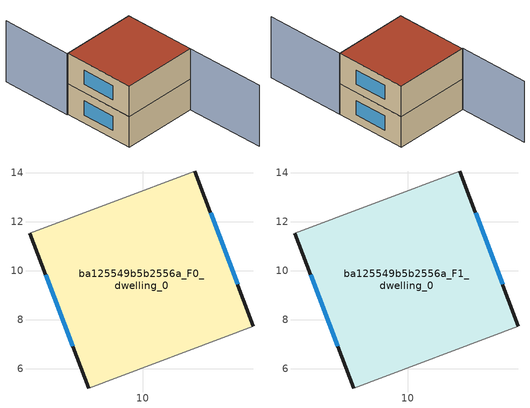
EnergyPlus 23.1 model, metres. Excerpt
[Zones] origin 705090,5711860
ba125549b5b2556a_F0_dwelling_0
 floor ground (EU_floor_Construction): 12.13,14.07 14.52,7.73 7.8,5.21 5.39,11.53 z0
 wall outside (EU_wall_Construction): 14.52,7.73 12.13,14.07 / 5.39,11.53 7.8,5.21 z0:3
 wall adiabatic (EU_wall_Construction): 12.13,14.07 5.39,11.53 / 7.8,5.21 14.52,7.73 z0:3
 window (EU_Window_Construction): 13.88,9.44 12.77,12.35 / 6.04,9.82 7.14,6.92 z0.81:2.19
ba125549b5b2556a_F1_dwelling_0
 floor to ba125549b5b2556a_F0_dwelling_0 (EU_floor_Construction): 12.13,14.07 14.52,7.73 7.8,5.21 5.39,11.53 z3
 wall outside (EU_wall_Construction): 14.52,7.73 12.13,14.07 / 5.39,11.53 7.8,5.21 z3:6
 wall adiabatic (EU_wall_Construction): 12.13,14.07 5.39,11.53 / 7.8,5.21 14.52,7.73 z3:6
 window (EU_Window_Construction): 13.88,9.44 12.77,12.35 / 6.04,9.82 7.14,6.92 z3.81:5.19
 roof outside (EU_roof_Construction): 14.52,7.73 12.13,14.07 5.39,11.53 7.8,5.21 z6
shading: 7.8,5.2 14.52,7.75 / 14.52,7.75 17.19,0.67 / 12.13,14.07 5.36,11.52 / 5.36,11.52 2.98,17.86 z0:6
[Building]
EU S2 Campaign: North Axis=0; Terrain=City; Solar Distribution=FullExterior
[Site:Location]
London: Latitude=51.5; Longitude=-0.5; Time Zone=0; Elevation=25
[SizingPeriod:WeatherFileDays]
AnnualSizingPeriod: Begin Month=1; Begin Day of Month=1; End Month=12; End Day of Month=31; Day of Week for Start Day=Monday; Use Weather File Daylight Saving Period=No; Use Weather File Rain and Snow Indicators=No
[MATERIAL]
EU_InternalMass_Material: Roughness=MediumRough; Thickness=0.1; Conductivity=1; Density=1800; Specific Heat=900; Thermal Absorptance=0.9; Solar Absorptance=0.7; Visible Absorptance=0.7
[MATERIAL:NOMASS] Roughness=MediumRough; Thermal Absorptance=0.9; Solar Absorptance=0.7; Visible Absorptance=0.7
Name | Thermal Resistance
EU_wall_NoMass | 0.727863
EU_roof_NoMass | 0.773354
EU_floor_NoMass | 1.79329
[WINDOWMATERIAL:SIMPLEGLAZINGSYSTEM]
EU_Window_SimpleGlazing: UFactor=2.58614; Solar Heat Gain Coefficient=0.76; Visible Transmittance=0.76
[CONSTRUCTION]
EU_wall_Construction: EU_wall_NoMass
EU_roof_Construction: EU_roof_NoMass
EU_floor_Construction: EU_floor_NoMass
EU_Window_Construction: EU_Window_SimpleGlazing
EU_InternalMass_Construction: EU_InternalMass_Material
[ZONE] Type=1; Multiplier=1; Ceiling Height=autocalculate; Volume=146.176; Floor Area=autocalculate; Part of Total Floor Area=Yes
ba125549b5b2556a_F0_dwelling_0; ba125549b5b2556a_F1_dwelling_0
[INTERNALMASS] Construction=EU_InternalMass_Construction; Surface Area=48.7255
Name | Zone or ZoneList
ba125549b5b2556a_F0_dwelling_0_EU_InternalMass | ba125549b5b2556a_F0_dwelling_0
ba125549b5b2556a_F1_dwelling_0_EU_InternalMass | ba125549b5b2556a_F1_dwelling_0
[OTHEREQUIPMENT] Fuel Type=Electricity; Design Level Calculation Method=Watts/Area; Power per Zone Floor Area=1; Fraction Latent=0; Fraction Radiant=0; Fraction Lost=0; Carbon Dioxide Generation Rate=0; EndUse Subcategory=EU_Step8_InternalGains
Name | Zone or ZoneList or Space or SpaceList | Schedule
EU_Step8_InternalGain_ba125549b5b2556a_F0_dwelling_0_f000 | ba125549b5b2556a_F0_dwelling_0 | EU_Step8_GainSchedule_ba125549b5b2556a_F0_dwelling_0_f000
EU_Step8_InternalGain_ba125549b5b2556a_F1_dwelling_0_f000 | ba125549b5b2556a_F1_dwelling_0 | EU_Step8_GainSchedule_ba125549b5b2556a_F1_dwelling_0_f000
[ZONEVENTILATION:DESIGNFLOWRATE] Schedule=EU_AlwaysOn; Design Flow Rate Calculation Method=AirChanges/Hour; Air Changes per Hour=0.484901; Ventilation Type=Natural; Fan Pressure Rise=0; Fan Total Efficiency=1; Constant Term Coefficient=1; Temperature Term Coefficient=0; Velocity Term Coefficient=0; Velocity Squared Term Coefficient=0; Minimum Indoor Temperature=-100; Maximum Indoor Temperature=100; Delta Temperature=-100; Minimum Outdoor Temperature=-100; Maximum Outdoor Temperature=100; Maximum Wind Speed=40
Name | Zone or ZoneList or Space or SpaceList
EU_ConstantAir_ba125549b5b2556a_F0_dwelling_0 | ba125549b5b2556a_F0_dwelling_0
EU_ConstantAir_ba125549b5b2556a_F1_dwelling_0 | ba125549b5b2556a_F1_dwelling_0
[HVACTEMPLATE:THERMOSTAT] Constant Heating Setpoint=20; Constant Cooling Setpoint=50
EU_HeatOnly_ba125549b5b2556a_F0_dwelling_0; EU_HeatOnly_ba125549b5b2556a_F1_dwelling_0
[HVACTEMPLATE:ZONE:IDEALLOADSAIRSYSTEM] System Availability Schedule=EU_AlwaysOn; Maximum Heating Supply Air Temperature=50; Minimum Cooling Supply Air Temperature=13; Maximum Heating Supply Air Humidity Ratio=0.0156; Minimum Cooling Supply Air Humidity Ratio=0.0077; Heating Limit=NoLimit; Cooling Limit=NoLimit; Heating Availability Schedule=EU_AlwaysOn; Cooling Availability Schedule=EU_CoolingOff; Dehumidification Control Type=ConstantSensibleHeatRatio; Cooling Sensible Heat Ratio=0.7; Dehumidification Setpoint=60; Humidification Control Type=None; Humidification Setpoint=30; Outdoor Air Method=None; Outdoor Air Flow Rate per Person=0.00944; Outdoor Air Flow Rate per Zone Floor Area=0; Outdoor Air Flow Rate per Zone=0; Demand Controlled Ventilation Type=None; Outdoor Air Economizer Type=NoEconomizer; Heat Recovery Type=None; Sensible Heat Recovery Effectiveness=0.7; Latent Heat Recovery Effectiveness=0.65
Name | Template Thermostat
ba125549b5b2556a_F0_dwelling_0 | EU_HeatOnly_ba125549b5b2556a_F0_dwelling_0
ba125549b5b2556a_F1_dwelling_0 | EU_HeatOnly_ba125549b5b2556a_F1_dwelling_0
[SIZING:ZONE] Zone Cooling Design Supply Air Temperature Input Method=SupplyAirTemperature; Zone Cooling Design Supply Air Temperature=13; Zone Heating Design Supply Air Temperature Input Method=SupplyAirTemperature; Zone Heating Design Supply Air Temperature=50; Zone Cooling Design Supply Air Humidity Ratio=0.008; Zone Heating Design Supply Air Humidity Ratio=0.008; Cooling Design Air Flow Method=DesignDay; Cooling Design Air Flow Rate=0; Cooling Minimum Air Flow per Zone Floor Area=0.000762; Cooling Minimum Air Flow=0; Cooling Minimum Air Flow Fraction=0.2; Heating Design Air Flow Method=DesignDay; Heating Design Air Flow Rate=0; Heating Maximum Air Flow per Zone Floor Area=0.002032; Heating Maximum Air Flow=0.141576; Heating Maximum Air Flow Fraction=0.3; Account for Dedicated Outdoor Air System=No; Dedicated Outdoor Air System Control Strategy=NeutralSupplyAir; Dedicated Outdoor Air Low Setpoint Temperature for Design=autosize; Dedicated Outdoor Air High Setpoint Temperature for Design=autosize; Zone Load Sizing Method=Sensible Load Only No Latent Load; Zone Latent Cooling Design Supply Air Humidity Ratio Input Method=HumidityRatioDifference; Zone Cooling Design Supply Air Humidity Ratio Difference=0.005; Zone Latent Heating Design Supply Air Humidity Ratio Input Method=HumidityRatioDifference; Zone Humidification Design Supply Air Humidity Ratio Difference=0.005
ba125549b5b2556a_F0_dwelling_0; ba125549b5b2556a_F1_dwelling_0
[SCHEDULE:CONSTANT]
Name | Hourly Value
EU_AlwaysOn | 1
EU_CoolingOff | 0
[SCHEDULE:FILE] Column Number=1; Rows to Skip at Top=0; Number of Hours of Data=8760; Column Separator=Comma; Interpolate to Timestep=No; Minutes per Item=60; Adjust Schedule for Daylight Savings=Yes
Name | File
EU_Step8_GainSchedule_ba125549b5b2556a_F0_dwelling_0_f000 | ../../schedules/ba125549b5b2556a/ba125549b5b2556a_F0_dwelling_0_f000_gain.csv
EU_Step8_GainSchedule_ba125549b5b2556a_F1_dwelling_0_f000 | ../../schedules/ba125549b5b2556a/ba125549b5b2556a_F1_dwelling_0_f000_gain.csv
